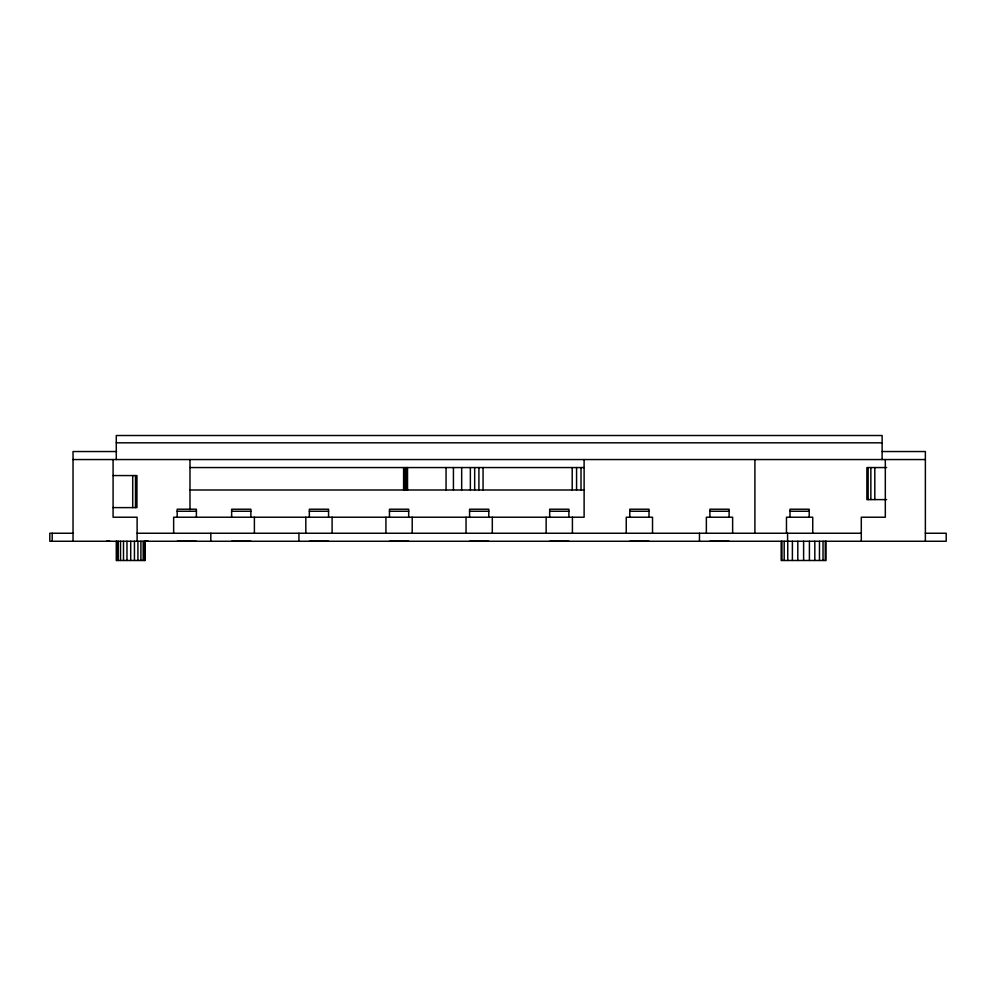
<?xml version="1.0" encoding="UTF-8"?>
<svg xmlns="http://www.w3.org/2000/svg" width="996" height="996" viewBox="0 0 996 996"><rect width="100%" height="100%" fill="white"/><g stroke="black" fill="none" stroke-linecap="round" stroke-linejoin="round"><path stroke-width="1.49" d="M116.283 442.809L882.12 442.809M116.557 451.537L73.032 451.537L73.032 541.264M882.12 451.537L925.371 451.537L925.371 541.264M73.032 459.554L925.371 459.554M189.987 467.56L583.818 467.56M886.614 467.56L866.881 467.56L866.881 499.606L886.614 499.606M113.083 475.565L136.938 475.565L136.938 507.611L112.996 507.611M189.987 489.995L583.818 489.995M177.176 511.259L196.399 511.259M231.645 511.259L250.868 511.259M309.345 511.259L328.568 511.259M389.461 511.259L408.684 511.259M469.564 511.259L488.787 511.259M549.668 511.259L568.89 511.259M629.771 511.259L649.006 511.259M709.887 511.259L729.109 511.259M789.99 511.259L809.213 511.259M73.032 533.246L49.8 533.246L49.8 541.264L946.2 541.264L946.2 533.246L925.371 533.246M137.112 533.246L861.291 533.246M145.428 540.878L148.329 541.264M106.983 540.878L109.884 541.264M885.32 459.554L885.32 517.223L861.291 517.223L861.291 541.264M882.12 459.554L882.12 435.513L116.283 435.513L116.283 459.554M874.812 467.56L874.812 499.606M870.853 467.56L870.853 499.606M868.151 467.56L868.151 499.606M826.045 541.264L826.045 560.487L781.175 560.487L781.175 541.264M825.273 541.264L825.273 560.487M823.032 541.264L823.032 560.487M819.471 541.264L819.471 560.487M814.828 541.264L814.828 560.487M812.736 533.246L812.736 517.223L786.467 517.223L786.467 533.246M809.412 541.264L809.412 560.487M809.213 517.223L809.213 509.217L789.99 509.217L789.99 517.223M803.61 541.264L803.61 560.487M797.808 541.264L797.808 560.487M792.393 541.264L792.393 560.487M787.749 541.264L787.749 560.487M787.587 533.246L787.587 541.264M784.188 541.264L784.188 560.487M781.947 541.264L781.947 560.487M754.906 459.554L754.906 533.246M732.633 533.246L732.633 517.223L706.363 517.223L706.363 533.246M729.109 517.223L729.109 509.217L709.887 509.217L709.887 517.223M729.109 541.264L709.887 541.264M699.466 533.246L699.466 541.264M652.529 533.246L652.529 517.223L626.247 517.223L626.247 533.246M649.006 517.223L649.006 509.217L629.771 509.217L629.771 517.223M649.006 541.264L629.771 541.264M584.117 459.554L584.117 517.223L173.64 517.223L173.64 533.246M581.017 467.56L581.017 489.995M576.572 467.56L576.572 489.995M572.414 517.223L572.414 533.246M572.202 467.56L572.202 489.995M568.89 517.223L568.89 509.217L549.668 509.217L549.668 517.223M568.89 541.264L549.668 541.264M546.144 517.223L546.144 533.246M492.31 517.223L492.31 533.246M488.787 517.223L488.787 509.217L469.564 509.217L469.564 517.223M488.787 541.264L469.564 541.264M483.06 467.56L483.06 489.995M478.914 467.56L478.914 489.995M474.669 467.56L474.669 489.995M470.361 467.56L470.361 489.995M466.041 517.223L466.041 533.246M461.671 467.56L461.671 489.995M453.429 467.56L453.429 489.995M446.059 467.56L446.059 489.995M412.207 517.223L412.207 533.246M408.684 517.223L408.684 509.217L389.461 509.217L389.461 517.223M408.684 541.264L389.461 541.264M407.526 467.56L407.526 489.995M406.331 467.56L406.331 489.995M405.011 467.56L405.011 489.995M403.604 467.56L403.604 489.995M385.925 517.223L385.925 533.246M332.104 517.223L332.104 533.246M328.568 517.223L328.568 509.217L309.345 509.217L309.345 517.223M328.568 541.264L309.345 541.264M305.822 517.223L305.822 533.246M298.937 533.246L298.937 541.264M254.391 517.223L254.391 533.246M250.868 517.223L250.868 509.217L231.645 509.217L231.645 517.223M250.868 541.264L231.645 541.264M210.816 533.246L210.816 541.264M196.399 517.223L196.399 509.217L177.176 509.217L177.176 517.223M196.399 541.264L177.176 541.264M189.987 459.554L189.987 509.641M145.13 541.264L145.13 560.487L116.283 560.487L116.283 541.264M144.632 541.264L144.632 560.487M143.2 541.264L143.2 560.487M140.909 541.264L140.909 560.487M137.921 541.264L137.921 560.487M137.112 541.264L137.112 517.223L113.083 517.223L113.083 459.554M135.493 475.565L135.493 507.611M134.435 541.264L134.435 560.487M132.717 475.565L132.717 507.611M130.713 541.264L130.713 560.487M126.978 541.264L126.978 560.487M123.504 541.264L123.504 560.487M120.516 541.264L120.516 560.487M118.225 541.264L118.225 560.487M116.781 541.264L116.781 560.487M52.203 533.246L52.203 541.264"/></g></svg>
